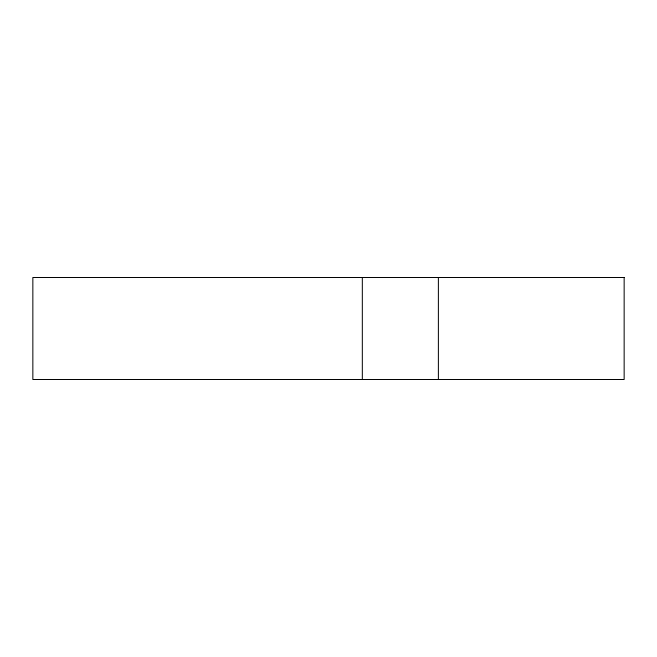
<?xml version="1.0" encoding="UTF-8"?>
<svg xmlns="http://www.w3.org/2000/svg" width="657" height="657" viewBox="0 0 657 657"><rect width="100%" height="100%" fill="white"/><g stroke="black" fill="none" stroke-linecap="round" stroke-linejoin="round"><path stroke-width="0.99" d="M438.383 277.5L438.383 379.5M362.327 277.5L362.327 379.5M624.15 277.5L32.85 277.5L32.85 379.5L624.15 379.5L624.15 277.5"/></g></svg>
